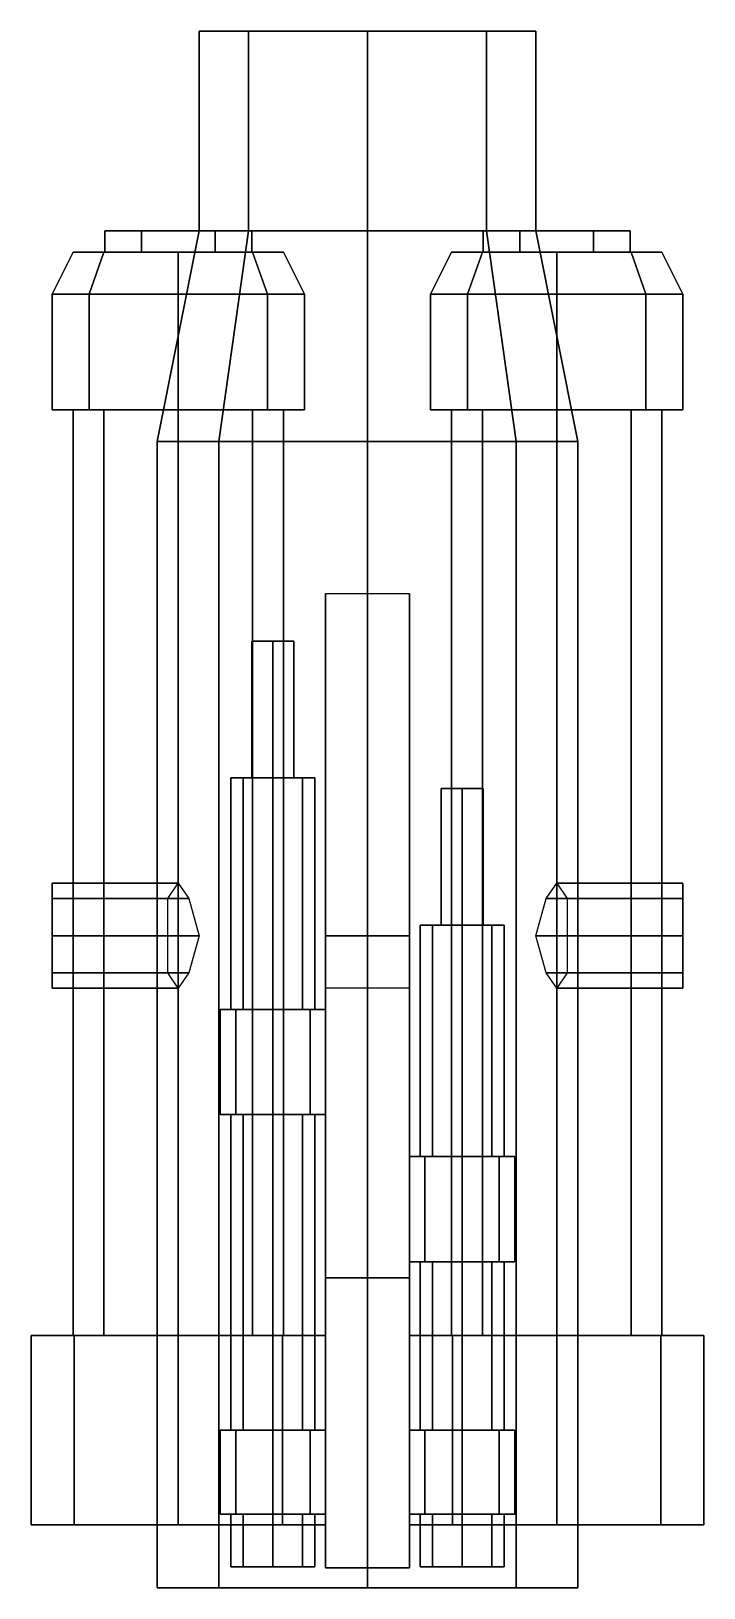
# Model space of a CAD drawing. Extents: x -0.32 to 0.32, y -0.62 to 0.86.
import ezdxf

# ---------------------------------------------------------------- set-up
doc = ezdxf.new("R2010")
doc.units = 0
doc.layers.add('SLEEVE', color=5, linetype='CONTINUOUS')

msp = doc.modelspace()

# ---------------------------------------------------------------- linework, layer by layer
at = {"layer": 'SLEEVE'}
for points in [[(-0.14, 0.86, 0.03), (-0.099, 0.86, -0.069), (-0.1131, 0.86, -0.0831), (-0.16, 0.86, 0.03)], [(-0.099, 0.86, 0.129), (-0.14, 0.86, 0.03), (-0.16, 0.86, 0.03), (-0.1131, 0.86, 0.1431)], [(-0.16, 0.86, 0.03), (-0.1131, 0.86, -0.0831), (-0.1131, 0.67, -0.0831), (-0.16, 0.67, 0.03)], [(-0.1131, 0.86, 0.1431), (-0.16, 0.86, 0.03), (-0.16, 0.67, 0.03), (-0.1131, 0.67, 0.1431)], [(-0.099, 0.86, -0.069), (0, 0.86, -0.11), (0, 0.86, -0.13), (-0.1131, 0.86, -0.0831)], [(0, 0.86, 0.17), (-0.099, 0.86, 0.129), (-0.1131, 0.86, 0.1431), (0, 0.86, 0.19)], [(-0.1131, 0.86, -0.0831), (0, 0.86, -0.13), (0, 0.67, -0.13), (-0.1131, 0.67, -0.0831)], [(0, 0.86, 0.19), (-0.1131, 0.86, 0.1431), (-0.1131, 0.67, 0.1431), (0, 0.67, 0.19)], [(0.099, 0.86, 0.129), (0, 0.86, 0.17), (0, 0.86, 0.19), (0.1131, 0.86, 0.1431)], [(0, 0.86, -0.11), (0.099, 0.86, -0.069), (0.1131, 0.86, -0.0831), (0, 0.86, -0.13)], [(0, 0.86, -0.13), (0.1131, 0.86, -0.0831), (0.1131, 0.67, -0.0831), (0, 0.67, -0.13)], [(0.1131, 0.86, 0.1431), (0, 0.86, 0.19), (0, 0.67, 0.19), (0.1131, 0.67, 0.1431)], [(0.14, 0.86, 0.03), (0.099, 0.86, 0.129), (0.1131, 0.86, 0.1431), (0.16, 0.86, 0.03)], [(0.099, 0.86, -0.069), (0.14, 0.86, 0.03), (0.16, 0.86, 0.03), (0.1131, 0.86, -0.0831)], [(0.1131, 0.86, -0.0831), (0.16, 0.86, 0.03), (0.16, 0.67, 0.03), (0.1131, 0.67, -0.0831)], [(0.16, 0.86, 0.03), (0.1131, 0.86, 0.1431), (0.1131, 0.67, 0.1431), (0.16, 0.67, 0.03)], [(-0.215, 0.67, -0.1594), (-0.25, 0.67, -0.22), (-0.25, 0.65, -0.22), (-0.215, 0.65, -0.1594)], [(-0.25, 0.67, -0.22), (-0.215, 0.67, -0.2806), (-0.215, 0.65, -0.2806), (-0.25, 0.65, -0.22)], [(-0.11, 0.67, -0.22), (-0.25, 0.67, -0.22), (-0.215, 0.67, -0.1594), (-0.145, 0.67, -0.1594)], [(-0.145, 0.67, -0.2806), (-0.215, 0.67, -0.2806), (-0.25, 0.67, -0.22), (-0.11, 0.67, -0.22)], [(-0.145, 0.67, -0.1594), (-0.215, 0.67, -0.1594), (-0.215, 0.65, -0.1594), (-0.145, 0.65, -0.1594)], [(-0.215, 0.67, -0.2806), (-0.145, 0.67, -0.2806), (-0.145, 0.65, -0.2806), (-0.215, 0.65, -0.2806)], [(-0.16, 0.67, 0.03), (-0.1131, 0.67, -0.0831), (-0.1414, 0.47, -0.1114), (-0.2, 0.47, 0.03)], [(-0.1131, 0.67, 0.1431), (-0.16, 0.67, 0.03), (-0.2, 0.47, 0.03), (-0.1414, 0.47, 0.1714)], [(-0.11, 0.67, -0.22), (-0.145, 0.67, -0.1594), (-0.145, 0.65, -0.1594), (-0.11, 0.65, -0.22)], [(-0.145, 0.67, -0.2806), (-0.11, 0.67, -0.22), (-0.11, 0.65, -0.22), (-0.145, 0.65, -0.2806)], [(-0.1131, 0.67, -0.0831), (0, 0.67, -0.13), (0, 0.47, -0.17), (-0.1414, 0.47, -0.1114)], [(0, 0.67, 0.19), (-0.1131, 0.67, 0.1431), (-0.1414, 0.47, 0.1714), (0, 0.47, 0.23)], [(0, 0.67, -0.13), (0.1131, 0.67, -0.0831), (0.1414, 0.47, -0.1114), (0, 0.47, -0.17)], [(0.1131, 0.67, 0.1431), (0, 0.67, 0.19), (0, 0.47, 0.23), (0.1414, 0.47, 0.1714)], [(0.215, 0.67, -0.2806), (0.145, 0.67, -0.2806), (0.11, 0.67, -0.22), (0.25, 0.67, -0.22)], [(0.25, 0.67, -0.22), (0.11, 0.67, -0.22), (0.145, 0.67, -0.1594), (0.215, 0.67, -0.1594)], [(0.11, 0.67, -0.22), (0.145, 0.67, -0.2806), (0.145, 0.65, -0.2806), (0.11, 0.65, -0.22)], [(0.145, 0.67, -0.1594), (0.11, 0.67, -0.22), (0.11, 0.65, -0.22), (0.145, 0.65, -0.1594)], [(0.1131, 0.67, -0.0831), (0.16, 0.67, 0.03), (0.2, 0.47, 0.03), (0.1414, 0.47, -0.1114)], [(0.16, 0.67, 0.03), (0.1131, 0.67, 0.1431), (0.1414, 0.47, 0.1714), (0.2, 0.47, 0.03)], [(0.145, 0.67, -0.2806), (0.215, 0.67, -0.2806), (0.215, 0.65, -0.2806), (0.145, 0.65, -0.2806)], [(0.215, 0.67, -0.1594), (0.145, 0.67, -0.1594), (0.145, 0.65, -0.1594), (0.215, 0.65, -0.1594)], [(0.215, 0.67, -0.2806), (0.25, 0.67, -0.22), (0.25, 0.65, -0.22), (0.215, 0.65, -0.2806)], [(0.25, 0.67, -0.22), (0.215, 0.67, -0.1594), (0.215, 0.65, -0.1594), (0.25, 0.65, -0.22)], [(-0.2649, 0.61, -0.3049), (-0.3, 0.61, -0.22), (-0.28, 0.65, -0.22), (-0.2507, 0.65, -0.2907)], [(-0.3, 0.61, -0.22), (-0.2649, 0.61, -0.1351), (-0.2507, 0.65, -0.1493), (-0.28, 0.65, -0.22)], [(-0.215, 0.65, -0.1594), (-0.25, 0.65, -0.22), (-0.28, 0.65, -0.22), (-0.2507, 0.65, -0.1493)], [(-0.25, 0.65, -0.22), (-0.215, 0.65, -0.2806), (-0.2507, 0.65, -0.2907), (-0.28, 0.65, -0.22)], [(-0.18, 0.61, -0.34), (-0.2649, 0.61, -0.3049), (-0.2507, 0.65, -0.2907), (-0.18, 0.65, -0.32)], [(-0.2649, 0.61, -0.1351), (-0.18, 0.61, -0.1), (-0.18, 0.65, -0.12), (-0.2507, 0.65, -0.1493)], [(-0.2507, 0.65, -0.2907), (-0.2507, 0.65, -0.2907), (-0.215, 0.65, -0.2806), (-0.18, 0.65, -0.32)], [(-0.215, 0.65, -0.1594), (-0.215, 0.65, -0.1594), (-0.2507, 0.65, -0.1493), (-0.18, 0.65, -0.12)], [(-0.215, 0.65, -0.2806), (-0.215, 0.65, -0.2806), (-0.145, 0.65, -0.2806), (-0.18, 0.65, -0.32)], [(-0.145, 0.65, -0.1594), (-0.145, 0.65, -0.1594), (-0.215, 0.65, -0.1594), (-0.18, 0.65, -0.12)], [(-0.0951, 0.61, -0.3049), (-0.18, 0.61, -0.34), (-0.18, 0.65, -0.32), (-0.1093, 0.65, -0.2907)], [(-0.145, 0.65, -0.2806), (-0.145, 0.65, -0.2806), (-0.1093, 0.65, -0.2907), (-0.18, 0.65, -0.32)], [(-0.18, 0.61, -0.1), (-0.0951, 0.61, -0.1351), (-0.1093, 0.65, -0.1493), (-0.18, 0.65, -0.12)], [(-0.1093, 0.65, -0.1493), (-0.1093, 0.65, -0.1493), (-0.145, 0.65, -0.1594), (-0.18, 0.65, -0.12)], [(-0.11, 0.65, -0.22), (-0.145, 0.65, -0.1594), (-0.1093, 0.65, -0.1493), (-0.08, 0.65, -0.22)], [(-0.145, 0.65, -0.2806), (-0.11, 0.65, -0.22), (-0.08, 0.65, -0.22), (-0.1093, 0.65, -0.2907)], [(-0.06, 0.61, -0.22), (-0.0951, 0.61, -0.3049), (-0.1093, 0.65, -0.2907), (-0.08, 0.65, -0.22)], [(-0.0951, 0.61, -0.1351), (-0.06, 0.61, -0.22), (-0.08, 0.65, -0.22), (-0.1093, 0.65, -0.1493)], [(0.0951, 0.61, -0.3049), (0.06, 0.61, -0.22), (0.08, 0.65, -0.22), (0.1093, 0.65, -0.2907)], [(0.06, 0.61, -0.22), (0.0951, 0.61, -0.1351), (0.1093, 0.65, -0.1493), (0.08, 0.65, -0.22)], [(0.11, 0.65, -0.22), (0.145, 0.65, -0.2806), (0.1093, 0.65, -0.2907), (0.08, 0.65, -0.22)], [(0.145, 0.65, -0.1594), (0.11, 0.65, -0.22), (0.08, 0.65, -0.22), (0.1093, 0.65, -0.1493)], [(0.18, 0.61, -0.34), (0.0951, 0.61, -0.3049), (0.1093, 0.65, -0.2907), (0.18, 0.65, -0.32)], [(0.0951, 0.61, -0.1351), (0.18, 0.61, -0.1), (0.18, 0.65, -0.12), (0.1093, 0.65, -0.1493)], [(0.1093, 0.65, -0.2907), (0.1093, 0.65, -0.2907), (0.145, 0.65, -0.2806), (0.18, 0.65, -0.32)], [(0.145, 0.65, -0.1594), (0.145, 0.65, -0.1594), (0.1093, 0.65, -0.1493), (0.18, 0.65, -0.12)], [(0.145, 0.65, -0.2806), (0.145, 0.65, -0.2806), (0.215, 0.65, -0.2806), (0.18, 0.65, -0.32)], [(0.215, 0.65, -0.1594), (0.215, 0.65, -0.1594), (0.145, 0.65, -0.1594), (0.18, 0.65, -0.12)], [(0.215, 0.65, -0.2806), (0.215, 0.65, -0.2806), (0.2507, 0.65, -0.2907), (0.18, 0.65, -0.32)], [(0.2649, 0.61, -0.3049), (0.18, 0.61, -0.34), (0.18, 0.65, -0.32), (0.2507, 0.65, -0.2907)], [(0.2507, 0.65, -0.1493), (0.2507, 0.65, -0.1493), (0.215, 0.65, -0.1594), (0.18, 0.65, -0.12)], [(0.18, 0.61, -0.1), (0.2649, 0.61, -0.1351), (0.2507, 0.65, -0.1493), (0.18, 0.65, -0.12)], [(0.215, 0.65, -0.2806), (0.25, 0.65, -0.22), (0.28, 0.65, -0.22), (0.2507, 0.65, -0.2907)], [(0.25, 0.65, -0.22), (0.215, 0.65, -0.1594), (0.2507, 0.65, -0.1493), (0.28, 0.65, -0.22)], [(0.3, 0.61, -0.22), (0.2649, 0.61, -0.3049), (0.2507, 0.65, -0.2907), (0.28, 0.65, -0.22)], [(0.2649, 0.61, -0.1351), (0.3, 0.61, -0.22), (0.28, 0.65, -0.22), (0.2507, 0.65, -0.1493)], [(-0.3, 0.61, -0.22), (-0.2649, 0.61, -0.3049), (-0.2649, 0.5, -0.3049), (-0.3, 0.5, -0.22)], [(-0.2649, 0.61, -0.1351), (-0.3, 0.61, -0.22), (-0.3, 0.5, -0.22), (-0.2649, 0.5, -0.1351)], [(-0.2649, 0.61, -0.3049), (-0.18, 0.61, -0.34), (-0.18, 0.5, -0.34), (-0.2649, 0.5, -0.3049)], [(-0.18, 0.61, -0.1), (-0.2649, 0.61, -0.1351), (-0.2649, 0.5, -0.1351), (-0.18, 0.5, -0.1)], [(-0.18, 0.61, -0.34), (-0.0951, 0.61, -0.3049), (-0.0951, 0.5, -0.3049), (-0.18, 0.5, -0.34)], [(-0.0951, 0.61, -0.1351), (-0.18, 0.61, -0.1), (-0.18, 0.5, -0.1), (-0.0951, 0.5, -0.1351)], [(-0.0951, 0.61, -0.3049), (-0.06, 0.61, -0.22), (-0.06, 0.5, -0.22), (-0.0951, 0.5, -0.3049)], [(-0.06, 0.61, -0.22), (-0.0951, 0.61, -0.1351), (-0.0951, 0.5, -0.1351), (-0.06, 0.5, -0.22)], [(0.06, 0.61, -0.22), (0.0951, 0.61, -0.3049), (0.0951, 0.5, -0.3049), (0.06, 0.5, -0.22)], [(0.0951, 0.61, -0.1351), (0.06, 0.61, -0.22), (0.06, 0.5, -0.22), (0.0951, 0.5, -0.1351)], [(0.0951, 0.61, -0.3049), (0.18, 0.61, -0.34), (0.18, 0.5, -0.34), (0.0951, 0.5, -0.3049)], [(0.18, 0.61, -0.1), (0.0951, 0.61, -0.1351), (0.0951, 0.5, -0.1351), (0.18, 0.5, -0.1)], [(0.18, 0.61, -0.34), (0.2649, 0.61, -0.3049), (0.2649, 0.5, -0.3049), (0.18, 0.5, -0.34)], [(0.2649, 0.61, -0.1351), (0.18, 0.61, -0.1), (0.18, 0.5, -0.1), (0.2649, 0.5, -0.1351)], [(0.2649, 0.61, -0.3049), (0.3, 0.61, -0.22), (0.3, 0.5, -0.22), (0.2649, 0.5, -0.3049)], [(0.3, 0.61, -0.22), (0.2649, 0.61, -0.1351), (0.2649, 0.5, -0.1351), (0.3, 0.5, -0.22)], [(-0.3, 0.5, -0.22), (-0.2649, 0.5, -0.3049), (-0.2507, 0.5, -0.2907), (-0.28, 0.5, -0.22)], [(-0.2649, 0.5, -0.1351), (-0.3, 0.5, -0.22), (-0.28, 0.5, -0.22), (-0.2507, 0.5, -0.1493)], [(-0.2507, 0.5, -0.1493), (-0.28, 0.5, -0.22), (-0.28, -0.38, -0.22), (-0.2507, -0.38, -0.1493)], [(-0.28, 0.5, -0.22), (-0.2507, 0.5, -0.2907), (-0.2507, -0.38, -0.2907), (-0.28, -0.38, -0.22)], [(-0.2649, 0.5, -0.3049), (-0.18, 0.5, -0.34), (-0.18, 0.5, -0.32), (-0.2507, 0.5, -0.2907)], [(-0.18, 0.5, -0.1), (-0.2649, 0.5, -0.1351), (-0.2507, 0.5, -0.1493), (-0.18, 0.5, -0.12)], [(-0.2507, 0.5, -0.2907), (-0.18, 0.5, -0.32), (-0.18, -0.38, -0.32), (-0.2507, -0.38, -0.2907)], [(-0.18, 0.5, -0.12), (-0.2507, 0.5, -0.1493), (-0.2507, -0.38, -0.1493), (-0.18, -0.38, -0.12)], [(-0.18, 0.5, -0.32), (-0.1093, 0.5, -0.2907), (-0.1093, -0.38, -0.2907), (-0.18, -0.38, -0.32)], [(-0.18, 0.5, -0.34), (-0.0951, 0.5, -0.3049), (-0.1093, 0.5, -0.2907), (-0.18, 0.5, -0.32)], [(-0.1093, 0.5, -0.1493), (-0.18, 0.5, -0.12), (-0.18, -0.38, -0.12), (-0.1093, -0.38, -0.1493)], [(-0.0951, 0.5, -0.1351), (-0.18, 0.5, -0.1), (-0.18, 0.5, -0.12), (-0.1093, 0.5, -0.1493)], [(-0.0951, 0.5, -0.3049), (-0.06, 0.5, -0.22), (-0.08, 0.5, -0.22), (-0.1093, 0.5, -0.2907)], [(-0.08, 0.5, -0.22), (-0.1093, 0.5, -0.1493), (-0.1093, -0.38, -0.1493), (-0.08, -0.38, -0.22)], [(-0.1093, 0.5, -0.2907), (-0.08, 0.5, -0.22), (-0.08, -0.38, -0.22), (-0.1093, -0.38, -0.2907)], [(-0.06, 0.5, -0.22), (-0.0951, 0.5, -0.1351), (-0.1093, 0.5, -0.1493), (-0.08, 0.5, -0.22)], [(0.06, 0.5, -0.22), (0.0951, 0.5, -0.3049), (0.1093, 0.5, -0.2907), (0.08, 0.5, -0.22)], [(0.0951, 0.5, -0.1351), (0.06, 0.5, -0.22), (0.08, 0.5, -0.22), (0.1093, 0.5, -0.1493)], [(0.08, 0.5, -0.22), (0.1093, 0.5, -0.2907), (0.1093, -0.38, -0.2907), (0.08, -0.38, -0.22)], [(0.1093, 0.5, -0.1493), (0.08, 0.5, -0.22), (0.08, -0.38, -0.22), (0.1093, -0.38, -0.1493)], [(0.0951, 0.5, -0.3049), (0.18, 0.5, -0.34), (0.18, 0.5, -0.32), (0.1093, 0.5, -0.2907)], [(0.18, 0.5, -0.1), (0.0951, 0.5, -0.1351), (0.1093, 0.5, -0.1493), (0.18, 0.5, -0.12)], [(0.1093, 0.5, -0.2907), (0.18, 0.5, -0.32), (0.18, -0.38, -0.32), (0.1093, -0.38, -0.2907)], [(0.18, 0.5, -0.12), (0.1093, 0.5, -0.1493), (0.1093, -0.38, -0.1493), (0.18, -0.38, -0.12)], [(0.18, 0.5, -0.34), (0.2649, 0.5, -0.3049), (0.2507, 0.5, -0.2907), (0.18, 0.5, -0.32)], [(0.18, 0.5, -0.32), (0.2507, 0.5, -0.2907), (0.2507, -0.38, -0.2907), (0.18, -0.38, -0.32)], [(0.2649, 0.5, -0.1351), (0.18, 0.5, -0.1), (0.18, 0.5, -0.12), (0.2507, 0.5, -0.1493)], [(0.2507, 0.5, -0.1493), (0.18, 0.5, -0.12), (0.18, -0.38, -0.12), (0.2507, -0.38, -0.1493)], [(0.2649, 0.5, -0.3049), (0.3, 0.5, -0.22), (0.28, 0.5, -0.22), (0.2507, 0.5, -0.2907)], [(0.3, 0.5, -0.22), (0.2649, 0.5, -0.1351), (0.2507, 0.5, -0.1493), (0.28, 0.5, -0.22)], [(0.2507, 0.5, -0.2907), (0.28, 0.5, -0.22), (0.28, -0.38, -0.22), (0.2507, -0.38, -0.2907)], [(0.28, 0.5, -0.22), (0.2507, 0.5, -0.1493), (0.2507, -0.38, -0.1493), (0.28, -0.38, -0.22)], [(-0.2, 0.47, 0.03), (-0.1414, 0.47, -0.1114), (-0.1414, -0.62, -0.1114), (-0.2, -0.62, 0.03)], [(-0.1414, 0.47, 0.1714), (-0.2, 0.47, 0.03), (-0.2, -0.62, 0.03), (-0.1414, -0.62, 0.1714)], [(-0.1414, 0.47, -0.1114), (0, 0.47, -0.17), (0, -0.62, -0.17), (-0.1414, -0.62, -0.1114)], [(0, 0.47, 0.23), (-0.1414, 0.47, 0.1714), (-0.1414, -0.62, 0.1714), (0, -0.62, 0.23)], [(0, 0.47, -0.17), (0.1414, 0.47, -0.1114), (0.1414, -0.62, -0.1114), (0, -0.62, -0.17)], [(0.1414, 0.47, 0.1714), (0, 0.47, 0.23), (0, -0.62, 0.23), (0.1414, -0.62, 0.1714)], [(0.1414, 0.47, -0.1114), (0.2, 0.47, 0.03), (0.2, -0.62, 0.03), (0.1414, -0.62, -0.1114)], [(0.2, 0.47, 0.03), (0.1414, 0.47, 0.1714), (0.1414, -0.62, 0.1714), (0.2, -0.62, 0.03)], [(-0.04, 0.3253, -0.7853), (-0.04, -0.601, -0.601), (-0.04, -0.05), (-0.04, 0.05)], [(-0.04, 0, -0.85), (-0.04, -0.3253, -0.7853), (-0.04, -0.601, -0.601), (-0.04, 0.3253, -0.7853)], [(0.04, 0.3253, -0.7853), (0.04, 0, -0.85), (-0.04, 0, -0.85), (-0.04, 0.3253, -0.7853)], [(0.04, 0.05), (0.04, -0.05), (0.04, -0.601, -0.601), (0.04, 0.3253, -0.7853)], [(0.04, 0.3253, -0.7853), (0.04, -0.601, -0.601), (0.04, -0.3253, -0.7853), (0.04, 0, -0.85)], [(-0.07, 0.28, 0.3), (-0.09, 0.28, 0.28), (-0.11, 0.28, 0.3), (-0.09, 0.28, 0.32)], [(-0.11, 0.28, 0.3), (-0.09, 0.28, 0.28), (-0.09, 0.15, 0.28), (-0.11, 0.15, 0.3)], [(-0.09, 0.28, 0.32), (-0.11, 0.28, 0.3), (-0.11, 0.15, 0.3), (-0.09, 0.15, 0.32)], [(-0.09, 0.28, 0.28), (-0.07, 0.28, 0.3), (-0.07, 0.15, 0.3), (-0.09, 0.15, 0.28)], [(-0.07, 0.28, 0.3), (-0.09, 0.28, 0.32), (-0.09, 0.15, 0.32), (-0.07, 0.15, 0.3)], [(-0.1183, 0.15, 0.3283), (-0.11, 0.15, 0.3), (-0.13, 0.15, 0.3)], [(-0.11, 0.15, 0.3), (-0.09, 0.15, 0.28), (-0.1183, 0.15, 0.2717), (-0.13, 0.15, 0.3)], [(-0.13, 0.15, 0.3), (-0.1183, 0.15, 0.2717), (-0.1183, -0.07, 0.2717), (-0.13, -0.07, 0.3)], [(-0.1183, 0.15, 0.3283), (-0.13, 0.15, 0.3), (-0.13, -0.07, 0.3), (-0.1183, -0.07, 0.3283)], [(-0.1183, 0.15, 0.2717), (-0.09, 0.15, 0.28), (-0.09, 0.15, 0.26)], [(-0.09, 0.15, 0.32), (-0.11, 0.15, 0.3), (-0.1183, 0.15, 0.3283), (-0.09, 0.15, 0.34)], [(-0.1183, 0.15, 0.2717), (-0.09, 0.15, 0.26), (-0.09, -0.07, 0.26), (-0.1183, -0.07, 0.2717)], [(-0.09, 0.15, 0.34), (-0.1183, 0.15, 0.3283), (-0.1183, -0.07, 0.3283), (-0.09, -0.07, 0.34)], [(-0.07, 0.15, 0.3), (-0.09, 0.15, 0.32), (-0.0617, 0.15, 0.3283), (-0.05, 0.15, 0.3)], [(-0.09, 0.15, 0.28), (-0.07, 0.15, 0.3), (-0.0617, 0.15, 0.2717), (-0.09, 0.15, 0.26)], [(-0.0617, 0.15, 0.3283), (-0.09, 0.15, 0.32), (-0.09, 0.15, 0.34)], [(-0.09, 0.15, 0.26), (-0.0617, 0.15, 0.2717), (-0.0617, -0.07, 0.2717), (-0.09, -0.07, 0.26)], [(-0.0617, 0.15, 0.3283), (-0.09, 0.15, 0.34), (-0.09, -0.07, 0.34), (-0.0617, -0.07, 0.3283)], [(-0.0617, 0.15, 0.2717), (-0.07, 0.15, 0.3), (-0.05, 0.15, 0.3)], [(-0.0617, 0.15, 0.2717), (-0.05, 0.15, 0.3), (-0.05, -0.07, 0.3), (-0.0617, -0.07, 0.2717)], [(-0.05, 0.15, 0.3), (-0.0617, 0.15, 0.3283), (-0.0617, -0.07, 0.3283), (-0.05, -0.07, 0.3)], [(0.11, 0.14, 0.3), (0.09, 0.14, 0.28), (0.07, 0.14, 0.3), (0.09, 0.14, 0.32)], [(0.07, 0.14, 0.3), (0.09, 0.14, 0.28), (0.09, 0.01, 0.28), (0.07, 0.01, 0.3)], [(0.09, 0.14, 0.32), (0.07, 0.14, 0.3), (0.07, 0.01, 0.3), (0.09, 0.01, 0.32)], [(0.09, 0.14, 0.28), (0.11, 0.14, 0.3), (0.11, 0.01, 0.3), (0.09, 0.01, 0.28)], [(0.11, 0.14, 0.3), (0.09, 0.14, 0.32), (0.09, 0.01, 0.32), (0.11, 0.01, 0.3)], [(-0.18, 0.05), (-0.17, 0.0354, -0.0354), (-0.3, 0.0354, -0.0354), (-0.3, 0.05)], [(-0.19, 0.0354, 0.0354), (-0.18, 0.05), (-0.3, 0.05), (-0.3, 0.0354, 0.0354)], [(0.17, 0.0354, -0.0354), (0.18, 0.05), (0.3, 0.05), (0.3, 0.0354, -0.0354)], [(0.18, 0.05), (0.19, 0.0354, 0.0354), (0.3, 0.0354, 0.0354), (0.3, 0.05)], [(-0.17, 0.0354, -0.0354), (-0.16, 0, -0.05), (-0.3, 0, -0.05), (-0.3, 0.0354, -0.0354)], [(-0.19, 0, 0.05), (-0.19, 0.0354, 0.0354), (-0.3, 0.0354, 0.0354), (-0.3, 0, 0.05)], [(0.16, 0, -0.05), (0.17, 0.0354, -0.0354), (0.3, 0.0354, -0.0354), (0.3, 0, -0.05)], [(0.19, 0.0354, 0.0354), (0.19, 0, 0.05), (0.3, 0, 0.05), (0.3, 0.0354, 0.0354)], [(-0.16, 0, -0.05), (-0.17, -0.0354, -0.0354), (-0.3, -0.0354, -0.0354), (-0.3, 0, -0.05)], [(-0.19, -0.0354, 0.0354), (-0.19, 0, 0.05), (-0.3, 0, 0.05), (-0.3, -0.0354, 0.0354)], [(0.04, 0, -0.85), (0.04, -0.3253, -0.7853), (-0.04, -0.3253, -0.7853), (-0.04, 0, -0.85)], [(0.0617, 0.01, 0.3283), (0.07, 0.01, 0.3), (0.05, 0.01, 0.3)], [(0.07, 0.01, 0.3), (0.09, 0.01, 0.28), (0.0617, 0.01, 0.2717), (0.05, 0.01, 0.3)], [(0.05, 0.01, 0.3), (0.0617, 0.01, 0.2717), (0.0617, -0.21, 0.2717), (0.05, -0.21, 0.3)], [(0.0617, 0.01, 0.3283), (0.05, 0.01, 0.3), (0.05, -0.21, 0.3), (0.0617, -0.21, 0.3283)], [(0.0617, 0.01, 0.2717), (0.09, 0.01, 0.28), (0.09, 0.01, 0.26)], [(0.09, 0.01, 0.32), (0.07, 0.01, 0.3), (0.0617, 0.01, 0.3283), (0.09, 0.01, 0.34)], [(0.0617, 0.01, 0.2717), (0.09, 0.01, 0.26), (0.09, -0.21, 0.26), (0.0617, -0.21, 0.2717)], [(0.09, 0.01, 0.34), (0.0617, 0.01, 0.3283), (0.0617, -0.21, 0.3283), (0.09, -0.21, 0.34)], [(0.11, 0.01, 0.3), (0.09, 0.01, 0.32), (0.1183, 0.01, 0.3283), (0.13, 0.01, 0.3)], [(0.09, 0.01, 0.28), (0.11, 0.01, 0.3), (0.1183, 0.01, 0.2717), (0.09, 0.01, 0.26)], [(0.1183, 0.01, 0.3283), (0.09, 0.01, 0.32), (0.09, 0.01, 0.34)], [(0.09, 0.01, 0.26), (0.1183, 0.01, 0.2717), (0.1183, -0.21, 0.2717), (0.09, -0.21, 0.26)], [(0.1183, 0.01, 0.3283), (0.09, 0.01, 0.34), (0.09, -0.21, 0.34), (0.1183, -0.21, 0.3283)], [(0.1183, 0.01, 0.2717), (0.11, 0.01, 0.3), (0.13, 0.01, 0.3)], [(0.1183, 0.01, 0.2717), (0.13, 0.01, 0.3), (0.13, -0.21, 0.3), (0.1183, -0.21, 0.2717)], [(0.13, 0.01, 0.3), (0.1183, 0.01, 0.3283), (0.1183, -0.21, 0.3283), (0.13, -0.21, 0.3)], [(0.17, -0.0354, -0.0354), (0.16, 0, -0.05), (0.3, 0, -0.05), (0.3, -0.0354, -0.0354)], [(0.19, 0, 0.05), (0.19, -0.0354, 0.0354), (0.3, -0.0354, 0.0354), (0.3, 0, 0.05)], [(-0.17, -0.0354, -0.0354), (-0.18, -0.05), (-0.3, -0.05), (-0.3, -0.0354, -0.0354)], [(-0.18, -0.05), (-0.19, -0.0354, 0.0354), (-0.3, -0.0354, 0.0354), (-0.3, -0.05)], [(0.18, -0.05), (0.17, -0.0354, -0.0354), (0.3, -0.0354, -0.0354), (0.3, -0.05)], [(0.19, -0.0354, 0.0354), (0.18, -0.05), (0.3, -0.05), (0.3, -0.0354, 0.0354)], [(0.04, -0.601, -0.601), (0.04, -0.05), (-0.04, -0.05), (-0.04, -0.601, -0.601)], [(-0.13, -0.07, 0.3), (-0.1183, -0.07, 0.2717), (-0.1254, -0.07, 0.2646), (-0.14, -0.07, 0.3)], [(-0.1183, -0.07, 0.3283), (-0.13, -0.07, 0.3), (-0.14, -0.07, 0.3), (-0.1254, -0.07, 0.3354)], [(-0.14, -0.07, 0.3), (-0.1254, -0.07, 0.2646), (-0.1254, -0.17, 0.2646), (-0.14, -0.17, 0.3)], [(-0.1254, -0.07, 0.3354), (-0.14, -0.07, 0.3), (-0.14, -0.17, 0.3), (-0.1254, -0.17, 0.3354)], [(-0.1183, -0.07, 0.2717), (-0.09, -0.07, 0.26), (-0.09, -0.07, 0.25), (-0.1254, -0.07, 0.2646)], [(-0.09, -0.07, 0.34), (-0.1183, -0.07, 0.3283), (-0.1254, -0.07, 0.3354), (-0.09, -0.07, 0.35)], [(-0.1254, -0.07, 0.2646), (-0.09, -0.07, 0.25), (-0.09, -0.17, 0.25), (-0.1254, -0.17, 0.2646)], [(-0.09, -0.07, 0.35), (-0.1254, -0.07, 0.3354), (-0.1254, -0.17, 0.3354), (-0.09, -0.17, 0.35)], [(-0.0617, -0.07, 0.3283), (-0.09, -0.07, 0.34), (-0.09, -0.07, 0.35), (-0.0546, -0.07, 0.3354)], [(-0.09, -0.07, 0.26), (-0.0617, -0.07, 0.2717), (-0.0546, -0.07, 0.2646), (-0.09, -0.07, 0.25)], [(-0.09, -0.07, 0.25), (-0.0546, -0.07, 0.2646), (-0.0546, -0.17, 0.2646), (-0.09, -0.17, 0.25)], [(-0.0546, -0.07, 0.3354), (-0.09, -0.07, 0.35), (-0.09, -0.17, 0.35), (-0.0546, -0.17, 0.3354)], [(-0.05, -0.07, 0.3), (-0.0617, -0.07, 0.3283), (-0.0546, -0.07, 0.3354), (-0.04, -0.07, 0.3)], [(-0.0617, -0.07, 0.2717), (-0.05, -0.07, 0.3), (-0.04, -0.07, 0.3), (-0.0546, -0.07, 0.2646)], [(-0.0546, -0.07, 0.2646), (-0.04, -0.07, 0.3), (-0.04, -0.17, 0.3), (-0.0546, -0.17, 0.2646)], [(-0.04, -0.07, 0.3), (-0.0546, -0.07, 0.3354), (-0.0546, -0.17, 0.3354), (-0.04, -0.17, 0.3)], [(-0.1183, -0.17, 0.2717), (-0.13, -0.17, 0.3), (-0.14, -0.17, 0.3), (-0.1254, -0.17, 0.2646)], [(-0.13, -0.17, 0.3), (-0.1183, -0.17, 0.3283), (-0.1254, -0.17, 0.3354), (-0.14, -0.17, 0.3)], [(-0.13, -0.17, 0.3), (-0.1183, -0.17, 0.2717), (-0.1183, -0.47, 0.2717), (-0.13, -0.47, 0.3)], [(-0.1183, -0.17, 0.3283), (-0.13, -0.17, 0.3), (-0.13, -0.47, 0.3), (-0.1183, -0.47, 0.3283)], [(-0.09, -0.17, 0.26), (-0.1183, -0.17, 0.2717), (-0.1254, -0.17, 0.2646), (-0.09, -0.17, 0.25)], [(-0.1183, -0.17, 0.3283), (-0.09, -0.17, 0.34), (-0.09, -0.17, 0.35), (-0.1254, -0.17, 0.3354)], [(-0.1183, -0.17, 0.2717), (-0.09, -0.17, 0.26), (-0.09, -0.47, 0.26), (-0.1183, -0.47, 0.2717)], [(-0.09, -0.17, 0.34), (-0.1183, -0.17, 0.3283), (-0.1183, -0.47, 0.3283), (-0.09, -0.47, 0.34)], [(-0.09, -0.17, 0.34), (-0.0617, -0.17, 0.3283), (-0.0546, -0.17, 0.3354), (-0.09, -0.17, 0.35)], [(-0.0617, -0.17, 0.2717), (-0.09, -0.17, 0.26), (-0.09, -0.17, 0.25), (-0.0546, -0.17, 0.2646)], [(-0.09, -0.17, 0.26), (-0.0617, -0.17, 0.2717), (-0.0617, -0.47, 0.2717), (-0.09, -0.47, 0.26)], [(-0.0617, -0.17, 0.3283), (-0.09, -0.17, 0.34), (-0.09, -0.47, 0.34), (-0.0617, -0.47, 0.3283)], [(-0.0617, -0.17, 0.3283), (-0.05, -0.17, 0.3), (-0.04, -0.17, 0.3), (-0.0546, -0.17, 0.3354)], [(-0.05, -0.17, 0.3), (-0.0617, -0.17, 0.2717), (-0.0546, -0.17, 0.2646), (-0.04, -0.17, 0.3)], [(-0.0617, -0.17, 0.2717), (-0.05, -0.17, 0.3), (-0.05, -0.47, 0.3), (-0.0617, -0.47, 0.2717)], [(-0.05, -0.17, 0.3), (-0.0617, -0.17, 0.3283), (-0.0617, -0.47, 0.3283), (-0.05, -0.47, 0.3)], [(0.05, -0.21, 0.3), (0.0617, -0.21, 0.2717), (0.0546, -0.21, 0.2646), (0.04, -0.21, 0.3)], [(0.0617, -0.21, 0.3283), (0.05, -0.21, 0.3), (0.04, -0.21, 0.3), (0.0546, -0.21, 0.3354)], [(0.04, -0.21, 0.3), (0.0546, -0.21, 0.2646), (0.0546, -0.31, 0.2646), (0.04, -0.31, 0.3)], [(0.0546, -0.21, 0.3354), (0.04, -0.21, 0.3), (0.04, -0.31, 0.3), (0.0546, -0.31, 0.3354)], [(0.0617, -0.21, 0.2717), (0.09, -0.21, 0.26), (0.09, -0.21, 0.25), (0.0546, -0.21, 0.2646)], [(0.09, -0.21, 0.34), (0.0617, -0.21, 0.3283), (0.0546, -0.21, 0.3354), (0.09, -0.21, 0.35)], [(0.0546, -0.21, 0.2646), (0.09, -0.21, 0.25), (0.09, -0.31, 0.25), (0.0546, -0.31, 0.2646)], [(0.09, -0.21, 0.35), (0.0546, -0.21, 0.3354), (0.0546, -0.31, 0.3354), (0.09, -0.31, 0.35)], [(0.1183, -0.21, 0.3283), (0.09, -0.21, 0.34), (0.09, -0.21, 0.35), (0.1254, -0.21, 0.3354)], [(0.09, -0.21, 0.26), (0.1183, -0.21, 0.2717), (0.1254, -0.21, 0.2646), (0.09, -0.21, 0.25)], [(0.09, -0.21, 0.25), (0.1254, -0.21, 0.2646), (0.1254, -0.31, 0.2646), (0.09, -0.31, 0.25)], [(0.1254, -0.21, 0.3354), (0.09, -0.21, 0.35), (0.09, -0.31, 0.35), (0.1254, -0.31, 0.3354)], [(0.13, -0.21, 0.3), (0.1183, -0.21, 0.3283), (0.1254, -0.21, 0.3354), (0.14, -0.21, 0.3)], [(0.1183, -0.21, 0.2717), (0.13, -0.21, 0.3), (0.14, -0.21, 0.3), (0.1254, -0.21, 0.2646)], [(0.1254, -0.21, 0.2646), (0.14, -0.21, 0.3), (0.14, -0.31, 0.3), (0.1254, -0.31, 0.2646)], [(0.14, -0.21, 0.3), (0.1254, -0.21, 0.3354), (0.1254, -0.31, 0.3354), (0.14, -0.31, 0.3)], [(0.0617, -0.31, 0.2717), (0.05, -0.31, 0.3), (0.04, -0.31, 0.3), (0.0546, -0.31, 0.2646)], [(0.05, -0.31, 0.3), (0.0617, -0.31, 0.3283), (0.0546, -0.31, 0.3354), (0.04, -0.31, 0.3)], [(0.05, -0.31, 0.3), (0.0617, -0.31, 0.2717), (0.0617, -0.47, 0.2717), (0.05, -0.47, 0.3)], [(0.0617, -0.31, 0.3283), (0.05, -0.31, 0.3), (0.05, -0.47, 0.3), (0.0617, -0.47, 0.3283)], [(0.09, -0.31, 0.26), (0.0617, -0.31, 0.2717), (0.0546, -0.31, 0.2646), (0.09, -0.31, 0.25)], [(0.0617, -0.31, 0.3283), (0.09, -0.31, 0.34), (0.09, -0.31, 0.35), (0.0546, -0.31, 0.3354)], [(0.0617, -0.31, 0.2717), (0.09, -0.31, 0.26), (0.09, -0.47, 0.26), (0.0617, -0.47, 0.2717)], [(0.09, -0.31, 0.34), (0.0617, -0.31, 0.3283), (0.0617, -0.47, 0.3283), (0.09, -0.47, 0.34)], [(0.09, -0.31, 0.34), (0.1183, -0.31, 0.3283), (0.1254, -0.31, 0.3354), (0.09, -0.31, 0.35)], [(0.1183, -0.31, 0.2717), (0.09, -0.31, 0.26), (0.09, -0.31, 0.25), (0.1254, -0.31, 0.2646)], [(0.09, -0.31, 0.26), (0.1183, -0.31, 0.2717), (0.1183, -0.47, 0.2717), (0.09, -0.47, 0.26)], [(0.1183, -0.31, 0.3283), (0.09, -0.31, 0.34), (0.09, -0.47, 0.34), (0.1183, -0.47, 0.3283)], [(0.1183, -0.31, 0.3283), (0.13, -0.31, 0.3), (0.14, -0.31, 0.3), (0.1254, -0.31, 0.3354)], [(0.13, -0.31, 0.3), (0.1183, -0.31, 0.2717), (0.1254, -0.31, 0.2646), (0.14, -0.31, 0.3)], [(0.1183, -0.31, 0.2717), (0.13, -0.31, 0.3), (0.13, -0.47, 0.3), (0.1183, -0.47, 0.2717)], [(0.13, -0.31, 0.3), (0.1183, -0.31, 0.3283), (0.1183, -0.47, 0.3283), (0.13, -0.47, 0.3)], [(0.04, -0.3253, -0.7853), (0.04, -0.601, -0.601), (-0.04, -0.601, -0.601), (-0.04, -0.3253, -0.7853)], [(-0.32, -0.38, -0.22), (-0.279, -0.38, -0.319), (-0.279, -0.56, -0.319), (-0.32, -0.56, -0.22)], [(-0.28, -0.38, -0.22), (-0.2507, -0.38, -0.2907), (-0.279, -0.38, -0.319), (-0.32, -0.38, -0.22)], [(-0.279, -0.38, -0.121), (-0.32, -0.38, -0.22), (-0.32, -0.56, -0.22), (-0.279, -0.56, -0.121)], [(-0.2507, -0.38, -0.1493), (-0.28, -0.38, -0.22), (-0.32, -0.38, -0.22), (-0.279, -0.38, -0.121)], [(-0.2507, -0.38, -0.2907), (-0.18, -0.38, -0.32), (-0.18, -0.38, -0.36), (-0.279, -0.38, -0.319)], [(-0.279, -0.38, -0.319), (-0.18, -0.38, -0.36), (-0.18, -0.56, -0.36), (-0.279, -0.56, -0.319)], [(-0.18, -0.38, -0.08), (-0.279, -0.38, -0.121), (-0.279, -0.56, -0.121), (-0.18, -0.56, -0.08)], [(-0.18, -0.38, -0.12), (-0.2507, -0.38, -0.1493), (-0.279, -0.38, -0.121), (-0.18, -0.38, -0.08)], [(-0.18, -0.38, -0.32), (-0.1093, -0.38, -0.2907), (-0.081, -0.38, -0.319), (-0.18, -0.38, -0.36)], [(-0.18, -0.38, -0.36), (-0.081, -0.38, -0.319), (-0.081, -0.56, -0.319), (-0.18, -0.56, -0.36)], [(-0.081, -0.38, -0.121), (-0.18, -0.38, -0.08), (-0.18, -0.56, -0.08), (-0.081, -0.56, -0.121)], [(-0.1093, -0.38, -0.1493), (-0.18, -0.38, -0.12), (-0.18, -0.38, -0.08), (-0.081, -0.38, -0.121)], [(-0.1093, -0.38, -0.2907), (-0.08, -0.38, -0.22), (-0.04, -0.38, -0.22), (-0.081, -0.38, -0.319)], [(-0.08, -0.38, -0.22), (-0.1093, -0.38, -0.1493), (-0.081, -0.38, -0.121), (-0.04, -0.38, -0.22)], [(-0.081, -0.38, -0.319), (-0.04, -0.38, -0.22), (-0.04, -0.56, -0.22), (-0.081, -0.56, -0.319)], [(-0.04, -0.38, -0.22), (-0.081, -0.38, -0.121), (-0.081, -0.56, -0.121), (-0.04, -0.56, -0.22)], [(0.08, -0.38, -0.22), (0.1093, -0.38, -0.2907), (0.081, -0.38, -0.319), (0.04, -0.38, -0.22)], [(0.04, -0.38, -0.22), (0.081, -0.38, -0.319), (0.081, -0.56, -0.319), (0.04, -0.56, -0.22)], [(0.1093, -0.38, -0.1493), (0.08, -0.38, -0.22), (0.04, -0.38, -0.22), (0.081, -0.38, -0.121)], [(0.081, -0.38, -0.121), (0.04, -0.38, -0.22), (0.04, -0.56, -0.22), (0.081, -0.56, -0.121)], [(0.1093, -0.38, -0.2907), (0.18, -0.38, -0.32), (0.18, -0.38, -0.36), (0.081, -0.38, -0.319)], [(0.081, -0.38, -0.319), (0.18, -0.38, -0.36), (0.18, -0.56, -0.36), (0.081, -0.56, -0.319)], [(0.18, -0.38, -0.12), (0.1093, -0.38, -0.1493), (0.081, -0.38, -0.121), (0.18, -0.38, -0.08)], [(0.18, -0.38, -0.08), (0.081, -0.38, -0.121), (0.081, -0.56, -0.121), (0.18, -0.56, -0.08)], [(0.18, -0.38, -0.32), (0.2507, -0.38, -0.2907), (0.279, -0.38, -0.319), (0.18, -0.38, -0.36)], [(0.18, -0.38, -0.36), (0.279, -0.38, -0.319), (0.279, -0.56, -0.319), (0.18, -0.56, -0.36)], [(0.2507, -0.38, -0.1493), (0.18, -0.38, -0.12), (0.18, -0.38, -0.08), (0.279, -0.38, -0.121)], [(0.279, -0.38, -0.121), (0.18, -0.38, -0.08), (0.18, -0.56, -0.08), (0.279, -0.56, -0.121)], [(0.2507, -0.38, -0.2907), (0.28, -0.38, -0.22), (0.32, -0.38, -0.22), (0.279, -0.38, -0.319)], [(0.28, -0.38, -0.22), (0.2507, -0.38, -0.1493), (0.279, -0.38, -0.121), (0.32, -0.38, -0.22)], [(0.279, -0.38, -0.319), (0.32, -0.38, -0.22), (0.32, -0.56, -0.22), (0.279, -0.56, -0.319)], [(0.32, -0.38, -0.22), (0.279, -0.38, -0.121), (0.279, -0.56, -0.121), (0.32, -0.56, -0.22)], [(-0.1183, -0.47, 0.3283), (-0.13, -0.47, 0.3), (-0.14, -0.47, 0.3), (-0.1254, -0.47, 0.3354)], [(-0.13, -0.47, 0.3), (-0.1183, -0.47, 0.2717), (-0.1254, -0.47, 0.2646), (-0.14, -0.47, 0.3)], [(-0.14, -0.47, 0.3), (-0.1254, -0.47, 0.2646), (-0.1254, -0.55, 0.2646), (-0.14, -0.55, 0.3)], [(-0.1254, -0.47, 0.3354), (-0.14, -0.47, 0.3), (-0.14, -0.55, 0.3), (-0.1254, -0.55, 0.3354)], [(-0.09, -0.47, 0.34), (-0.1183, -0.47, 0.3283), (-0.1254, -0.47, 0.3354), (-0.09, -0.47, 0.35)], [(-0.1183, -0.47, 0.2717), (-0.09, -0.47, 0.26), (-0.09, -0.47, 0.25), (-0.1254, -0.47, 0.2646)], [(-0.1254, -0.47, 0.2646), (-0.09, -0.47, 0.25), (-0.09, -0.55, 0.25), (-0.1254, -0.55, 0.2646)], [(-0.09, -0.47, 0.35), (-0.1254, -0.47, 0.3354), (-0.1254, -0.55, 0.3354), (-0.09, -0.55, 0.35)], [(-0.09, -0.47, 0.26), (-0.0617, -0.47, 0.2717), (-0.0546, -0.47, 0.2646), (-0.09, -0.47, 0.25)], [(-0.0617, -0.47, 0.3283), (-0.09, -0.47, 0.34), (-0.09, -0.47, 0.35), (-0.0546, -0.47, 0.3354)], [(-0.09, -0.47, 0.25), (-0.0546, -0.47, 0.2646), (-0.0546, -0.55, 0.2646), (-0.09, -0.55, 0.25)], [(-0.0546, -0.47, 0.3354), (-0.09, -0.47, 0.35), (-0.09, -0.55, 0.35), (-0.0546, -0.55, 0.3354)], [(-0.0617, -0.47, 0.2717), (-0.05, -0.47, 0.3), (-0.04, -0.47, 0.3), (-0.0546, -0.47, 0.2646)], [(-0.05, -0.47, 0.3), (-0.0617, -0.47, 0.3283), (-0.0546, -0.47, 0.3354), (-0.04, -0.47, 0.3)], [(-0.0546, -0.47, 0.2646), (-0.04, -0.47, 0.3), (-0.04, -0.55, 0.3), (-0.0546, -0.55, 0.2646)], [(-0.04, -0.47, 0.3), (-0.0546, -0.47, 0.3354), (-0.0546, -0.55, 0.3354), (-0.04, -0.55, 0.3)], [(0.0617, -0.47, 0.3283), (0.05, -0.47, 0.3), (0.04, -0.47, 0.3), (0.0546, -0.47, 0.3354)], [(0.05, -0.47, 0.3), (0.0617, -0.47, 0.2717), (0.0546, -0.47, 0.2646), (0.04, -0.47, 0.3)], [(0.04, -0.47, 0.3), (0.0546, -0.47, 0.2646), (0.0546, -0.55, 0.2646), (0.04, -0.55, 0.3)], [(0.0546, -0.47, 0.3354), (0.04, -0.47, 0.3), (0.04, -0.55, 0.3), (0.0546, -0.55, 0.3354)], [(0.09, -0.47, 0.34), (0.0617, -0.47, 0.3283), (0.0546, -0.47, 0.3354), (0.09, -0.47, 0.35)], [(0.0617, -0.47, 0.2717), (0.09, -0.47, 0.26), (0.09, -0.47, 0.25), (0.0546, -0.47, 0.2646)], [(0.0546, -0.47, 0.2646), (0.09, -0.47, 0.25), (0.09, -0.55, 0.25), (0.0546, -0.55, 0.2646)], [(0.09, -0.47, 0.35), (0.0546, -0.47, 0.3354), (0.0546, -0.55, 0.3354), (0.09, -0.55, 0.35)], [(0.09, -0.47, 0.26), (0.1183, -0.47, 0.2717), (0.1254, -0.47, 0.2646), (0.09, -0.47, 0.25)], [(0.1183, -0.47, 0.3283), (0.09, -0.47, 0.34), (0.09, -0.47, 0.35), (0.1254, -0.47, 0.3354)], [(0.09, -0.47, 0.25), (0.1254, -0.47, 0.2646), (0.1254, -0.55, 0.2646), (0.09, -0.55, 0.25)], [(0.1254, -0.47, 0.3354), (0.09, -0.47, 0.35), (0.09, -0.55, 0.35), (0.1254, -0.55, 0.3354)], [(0.1183, -0.47, 0.2717), (0.13, -0.47, 0.3), (0.14, -0.47, 0.3), (0.1254, -0.47, 0.2646)], [(0.13, -0.47, 0.3), (0.1183, -0.47, 0.3283), (0.1254, -0.47, 0.3354), (0.14, -0.47, 0.3)], [(0.1254, -0.47, 0.2646), (0.14, -0.47, 0.3), (0.14, -0.55, 0.3), (0.1254, -0.55, 0.2646)], [(0.14, -0.47, 0.3), (0.1254, -0.47, 0.3354), (0.1254, -0.55, 0.3354), (0.14, -0.55, 0.3)], [(-0.279, -0.56, -0.121), (-0.32, -0.56, -0.22), (-0.22, -0.56, -0.22), (-0.2083, -0.56, -0.1917)], [(-0.32, -0.56, -0.22), (-0.279, -0.56, -0.319), (-0.2083, -0.56, -0.2483), (-0.22, -0.56, -0.22)], [(-0.18, -0.56, -0.08), (-0.279, -0.56, -0.121), (-0.2083, -0.56, -0.1917), (-0.18, -0.56, -0.18)], [(-0.279, -0.56, -0.319), (-0.18, -0.56, -0.36), (-0.18, -0.56, -0.26), (-0.2083, -0.56, -0.2483)], [(-0.18, -0.56, -0.36), (-0.081, -0.56, -0.319), (-0.1517, -0.56, -0.2483), (-0.18, -0.56, -0.26)], [(-0.081, -0.56, -0.121), (-0.18, -0.56, -0.08), (-0.18, -0.56, -0.18), (-0.1517, -0.56, -0.1917)], [(-0.081, -0.56, -0.319), (-0.04, -0.56, -0.22), (-0.14, -0.56, -0.22), (-0.1517, -0.56, -0.2483)], [(-0.04, -0.56, -0.22), (-0.081, -0.56, -0.121), (-0.1517, -0.56, -0.1917), (-0.14, -0.56, -0.22)], [(-0.13, -0.55, 0.3), (-0.1183, -0.55, 0.3283), (-0.1254, -0.55, 0.3354), (-0.14, -0.55, 0.3)], [(-0.1183, -0.55, 0.2717), (-0.13, -0.55, 0.3), (-0.14, -0.55, 0.3), (-0.1254, -0.55, 0.2646)], [(-0.13, -0.55, 0.3), (-0.1183, -0.55, 0.2717), (-0.1183, -0.6, 0.2717), (-0.13, -0.6, 0.3)], [(-0.1183, -0.55, 0.3283), (-0.13, -0.55, 0.3), (-0.13, -0.6, 0.3), (-0.1183, -0.6, 0.3283)], [(-0.1183, -0.55, 0.3283), (-0.09, -0.55, 0.34), (-0.09, -0.55, 0.35), (-0.1254, -0.55, 0.3354)], [(-0.09, -0.55, 0.26), (-0.1183, -0.55, 0.2717), (-0.1254, -0.55, 0.2646), (-0.09, -0.55, 0.25)], [(-0.1183, -0.55, 0.2717), (-0.09, -0.55, 0.26), (-0.09, -0.6, 0.26), (-0.1183, -0.6, 0.2717)], [(-0.09, -0.55, 0.34), (-0.1183, -0.55, 0.3283), (-0.1183, -0.6, 0.3283), (-0.09, -0.6, 0.34)], [(-0.0617, -0.55, 0.2717), (-0.09, -0.55, 0.26), (-0.09, -0.55, 0.25), (-0.0546, -0.55, 0.2646)], [(-0.09, -0.55, 0.34), (-0.0617, -0.55, 0.3283), (-0.0546, -0.55, 0.3354), (-0.09, -0.55, 0.35)], [(-0.09, -0.55, 0.26), (-0.0617, -0.55, 0.2717), (-0.0617, -0.6, 0.2717), (-0.09, -0.6, 0.26)], [(-0.0617, -0.55, 0.3283), (-0.09, -0.55, 0.34), (-0.09, -0.6, 0.34), (-0.0617, -0.6, 0.3283)], [(-0.05, -0.55, 0.3), (-0.0617, -0.55, 0.2717), (-0.0546, -0.55, 0.2646), (-0.04, -0.55, 0.3)], [(-0.0617, -0.55, 0.3283), (-0.05, -0.55, 0.3), (-0.04, -0.55, 0.3), (-0.0546, -0.55, 0.3354)], [(-0.0617, -0.55, 0.2717), (-0.05, -0.55, 0.3), (-0.05, -0.6, 0.3), (-0.0617, -0.6, 0.2717)], [(-0.05, -0.55, 0.3), (-0.0617, -0.55, 0.3283), (-0.0617, -0.6, 0.3283), (-0.05, -0.6, 0.3)], [(0.05, -0.55, 0.3), (0.0617, -0.55, 0.3283), (0.0546, -0.55, 0.3354), (0.04, -0.55, 0.3)], [(0.0617, -0.55, 0.2717), (0.05, -0.55, 0.3), (0.04, -0.55, 0.3), (0.0546, -0.55, 0.2646)], [(0.04, -0.56, -0.22), (0.081, -0.56, -0.319), (0.1517, -0.56, -0.2483), (0.14, -0.56, -0.22)], [(0.081, -0.56, -0.121), (0.04, -0.56, -0.22), (0.14, -0.56, -0.22), (0.1517, -0.56, -0.1917)], [(0.05, -0.55, 0.3), (0.0617, -0.55, 0.2717), (0.0617, -0.6, 0.2717), (0.05, -0.6, 0.3)], [(0.0617, -0.55, 0.3283), (0.05, -0.55, 0.3), (0.05, -0.6, 0.3), (0.0617, -0.6, 0.3283)], [(0.0617, -0.55, 0.3283), (0.09, -0.55, 0.34), (0.09, -0.55, 0.35), (0.0546, -0.55, 0.3354)], [(0.09, -0.55, 0.26), (0.0617, -0.55, 0.2717), (0.0546, -0.55, 0.2646), (0.09, -0.55, 0.25)], [(0.0617, -0.55, 0.2717), (0.09, -0.55, 0.26), (0.09, -0.6, 0.26), (0.0617, -0.6, 0.2717)], [(0.09, -0.55, 0.34), (0.0617, -0.55, 0.3283), (0.0617, -0.6, 0.3283), (0.09, -0.6, 0.34)], [(0.081, -0.56, -0.319), (0.18, -0.56, -0.36), (0.18, -0.56, -0.26), (0.1517, -0.56, -0.2483)], [(0.18, -0.56, -0.08), (0.081, -0.56, -0.121), (0.1517, -0.56, -0.1917), (0.18, -0.56, -0.18)], [(0.1183, -0.55, 0.2717), (0.09, -0.55, 0.26), (0.09, -0.55, 0.25), (0.1254, -0.55, 0.2646)], [(0.09, -0.55, 0.34), (0.1183, -0.55, 0.3283), (0.1254, -0.55, 0.3354), (0.09, -0.55, 0.35)], [(0.09, -0.55, 0.26), (0.1183, -0.55, 0.2717), (0.1183, -0.6, 0.2717), (0.09, -0.6, 0.26)], [(0.1183, -0.55, 0.3283), (0.09, -0.55, 0.34), (0.09, -0.6, 0.34), (0.1183, -0.6, 0.3283)], [(0.13, -0.55, 0.3), (0.1183, -0.55, 0.2717), (0.1254, -0.55, 0.2646), (0.14, -0.55, 0.3)], [(0.1183, -0.55, 0.3283), (0.13, -0.55, 0.3), (0.14, -0.55, 0.3), (0.1254, -0.55, 0.3354)], [(0.1183, -0.55, 0.2717), (0.13, -0.55, 0.3), (0.13, -0.6, 0.3), (0.1183, -0.6, 0.2717)], [(0.13, -0.55, 0.3), (0.1183, -0.55, 0.3283), (0.1183, -0.6, 0.3283), (0.13, -0.6, 0.3)], [(0.18, -0.56, -0.36), (0.279, -0.56, -0.319), (0.2083, -0.56, -0.2483), (0.18, -0.56, -0.26)], [(0.279, -0.56, -0.121), (0.18, -0.56, -0.08), (0.18, -0.56, -0.18), (0.2083, -0.56, -0.1917)], [(0.279, -0.56, -0.319), (0.32, -0.56, -0.22), (0.22, -0.56, -0.22), (0.2083, -0.56, -0.2483)], [(0.32, -0.56, -0.22), (0.279, -0.56, -0.121), (0.2083, -0.56, -0.1917), (0.22, -0.56, -0.22)], [(-0.11, -0.6, 0.3), (-0.09, -0.6, 0.32), (-0.1183, -0.6, 0.3283), (-0.13, -0.6, 0.3)], [(-0.1183, -0.6, 0.2717), (-0.11, -0.6, 0.3), (-0.13, -0.6, 0.3)], [(-0.09, -0.6, 0.28), (-0.11, -0.6, 0.3), (-0.1183, -0.6, 0.2717), (-0.09, -0.6, 0.26)], [(-0.1183, -0.6, 0.3283), (-0.09, -0.6, 0.32), (-0.09, -0.6, 0.34)], [(-0.0617, -0.6, 0.2717), (-0.09, -0.6, 0.28), (-0.09, -0.6, 0.26)], [(-0.09, -0.6, 0.32), (-0.07, -0.6, 0.3), (-0.0617, -0.6, 0.3283), (-0.09, -0.6, 0.34)], [(-0.07, -0.6, 0.3), (-0.09, -0.6, 0.28), (-0.0617, -0.6, 0.2717), (-0.05, -0.6, 0.3)], [(-0.0617, -0.6, 0.3283), (-0.07, -0.6, 0.3), (-0.05, -0.6, 0.3)], [(0.07, -0.6, 0.3), (0.09, -0.6, 0.32), (0.0617, -0.6, 0.3283), (0.05, -0.6, 0.3)], [(0.0617, -0.6, 0.2717), (0.07, -0.6, 0.3), (0.05, -0.6, 0.3)], [(0.09, -0.6, 0.28), (0.07, -0.6, 0.3), (0.0617, -0.6, 0.2717), (0.09, -0.6, 0.26)], [(0.0617, -0.6, 0.3283), (0.09, -0.6, 0.32), (0.09, -0.6, 0.34)], [(0.1183, -0.6, 0.2717), (0.09, -0.6, 0.28), (0.09, -0.6, 0.26)], [(0.09, -0.6, 0.32), (0.11, -0.6, 0.3), (0.1183, -0.6, 0.3283), (0.09, -0.6, 0.34)], [(0.11, -0.6, 0.3), (0.09, -0.6, 0.28), (0.1183, -0.6, 0.2717), (0.13, -0.6, 0.3)], [(0.1183, -0.6, 0.3283), (0.11, -0.6, 0.3), (0.13, -0.6, 0.3)], [(-0.2, -0.62, 0.03), (-0.1414, -0.62, -0.1114), (-0.0566, -0.62, -0.0266), (-0.08, -0.62, 0.03)], [(-0.1414, -0.62, 0.1714), (-0.2, -0.62, 0.03), (-0.08, -0.62, 0.03), (-0.0566, -0.62, 0.0866)], [(-0.1414, -0.62, -0.1114), (0, -0.62, -0.17), (0, -0.62, -0.05), (-0.0566, -0.62, -0.0266)], [(0, -0.62, 0.23), (-0.1414, -0.62, 0.1714), (-0.0566, -0.62, 0.0866), (0, -0.62, 0.11)], [(0, -0.62, -0.17), (0.1414, -0.62, -0.1114), (0.0566, -0.62, -0.0266), (0, -0.62, -0.05)], [(0.1414, -0.62, 0.1714), (0, -0.62, 0.23), (0, -0.62, 0.11), (0.0566, -0.62, 0.0866)], [(0.2, -0.62, 0.03), (0.1414, -0.62, 0.1714), (0.0566, -0.62, 0.0866), (0.08, -0.62, 0.03)], [(0.1414, -0.62, -0.1114), (0.2, -0.62, 0.03), (0.08, -0.62, 0.03), (0.0566, -0.62, -0.0266)]]:
    msp.add_3dface(points, dxfattribs=at)

doc.saveas('drawing.dxf')
